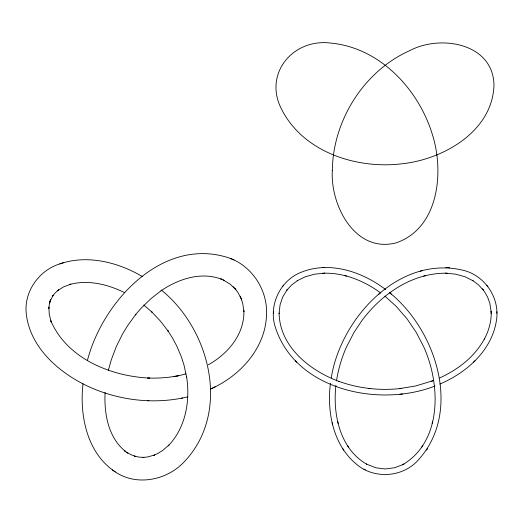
<?xml version="1.0" encoding="UTF-8"?>
<svg xmlns="http://www.w3.org/2000/svg" width="523" height="523" viewBox="0 0 523 523"><rect width="100%" height="100%" fill="white"/><g stroke="black" fill="none" stroke-linecap="round" stroke-linejoin="round"><path stroke-width="0.78" d="M447.577 273.241L445.655 273.176L455.736 274.183L464.947 276.752L473.093 280.779L472.792 280.596L478.604 284.957L484.043 290.997L487.593 297.051L489.855 303.353L491.149 311.943L491.136 311.59C491.757 321.187 488.312 331.922 484.298 339.126M331.249 377.868C340.793 317.801 400.134 253.302 465.372 270.855C486.449 277.157 500.465 299.829 496.275 321.495C491.319 350.966 466.313 372.801 439.954 384.039M385.706 289.585C362.459 271.895 330.196 260.82 301.764 272.052C281.001 279.7 269.123 303.588 274.614 324.848C293.253 389.583 378.181 408.215 434.999 386.033M273.431 313.297L273.477 311.701M105.097 392.44C103.985 413.543 108.209 437.843 125.762 451.643L124.683 450.878L127.893 453.127L126.762 452.343L131.116 454.762L135.712 456.474L134.326 456.089L139.059 457.109L143.91 457.396L142.439 457.435L147.342 457.024L154.631 455.036L153.265 455.553L158.044 453.356L162.627 450.486L168.981 445.034L168.229 445.799C185.796 427.755 190.405 400.605 186.541 376.449L186.704 377.501L183.998 365.093L181.376 356.856L176.689 345.847L172.492 338.035L167.746 330.51L168.413 331.497L160.293 320.932L151.193 311.335L152.03 312.12L143.799 305.04M82.994 383.764C79.391 415.556 86.975 453.238 115.341 471.962C136.882 486.514 167.183 480.219 184.318 461.704C231.048 412.523 210.377 329.706 161.359 290.069M335.916 385.353C332.595 414.347 339.957 448.714 366.636 464.176L366.329 464.012L375.73 467.765L385.137 468.974L394.551 467.765L402.645 464.692M330.451 383.307C326.757 412.137 333.19 445.354 356.791 464.476C373.631 478.774 400.265 477.564 416.086 462.312C463.463 414.092 436.986 330.621 389.445 292.534M336.498 380.888C338.087 370.16 341.624 357.889 346.344 347.298L353.947 332.556L361.785 320.73C381.437 294.351 411.562 273.202 445.825 273.183M402.331 464.862L403.946 464.012L403.638 464.176C442.34 440.268 440.503 384.235 423.937 347.298L416.334 332.556L407.051 318.827L396.12 306.275L384.836 296.09M108.353 370.264L111.327 359.7L116.433 346.259L122.519 334.079L127.52 325.809L135.928 314.199L135.359 314.892L141.511 307.812L151.284 298.365L161.555 290.422L161.025 290.781C178.382 278.949 201.388 271.267 221.863 279.367L220.811 278.916L224.38 280.491L223.282 280.001L230.127 284.172L235.893 289.598L233.186 286.715M432.135 423.388L432.606 421.44M124.546 292.612C107.784 284.316 88.067 279.478 69.605 284.512L70.847 284.133L63.577 286.898L57.353 290.814L58.602 289.834L55.163 292.965L52.32 296.508L53.215 295.22L50.123 301.176L50.633 299.699L49.371 304.059L48.802 308.648L48.855 307.093L49.267 314.408L51.254 321.965L50.836 320.828C67.042 358.641 110.896 376.357 149.748 378.109L147.421 378.005M87.4 360.556C102.645 300.96 163.804 235.089 230.473 258.434C252.857 267.09 267.691 290.762 266.553 314.617C265.606 348.05 240.122 376.07 210.612 388.994L215.724 386.517M50.633 299.699L49.423 303.307L49.92 301.836M484.383 338.969C474.675 356.778 457.952 369.676 439.693 377.952M422.806 445.589L421.858 447.047M427.69 448.453L426.572 450.179M282.394 286.656L283.584 285.179M473.505 362.21L475.008 360.733M380.836 292.534L378.842 294.188M208.298 364.773C227.851 354.032 244.829 333.903 243.849 310.518L243.901 311.78L242.783 303.726L241.181 298.626L238.135 292.815L234.971 288.624M142.518 276.647C118.061 262.2 87.4 254.374 59.766 263.906C38.676 270.469 23.457 292.22 26.353 314.428C30.327 347.102 57.635 371.415 85.707 385.229C117.028 400.343 153.559 404.979 187.489 396.924M431.462 381.313L433.364 380.6L415.772 385.941L399.304 388.667L401.69 388.399M59.766 263.906L63.283 262.788M420.159 271.202L422.211 270.613M423.695 276.072L425.624 275.569M185.887 373.88C173.813 377.279 161.189 378.423 148.682 378.064M177.284 375.932L178.278 375.756L173.898 376.534M181.599 398.166L182.592 397.983M399.899 394.296L402.605 393.996M399.565 388.635C379.11 390.746 358.157 388.36 338.812 381.313M322.704 273.241L324.626 273.176L314.545 274.183L305.334 276.752L297.188 280.779L297.489 280.596L291.677 284.957L286.846 290.154L287.075 289.866L282.688 297.051L280.086 304.746L279.086 313.414L279.099 313.061C279.609 346.128 309.1 370.415 339.028 381.398M324.502 267.521L322.626 267.58M324.456 273.183C344.768 272.849 364.387 281.073 380.613 292.873M447.649 267.58L445.779 267.521M147.839 400.696L148.905 400.742M447.838 267.593L449.708 267.704M368.584 388.399L370.715 388.635M344.657 275.569L346.586 276.072M230.473 258.434L234.036 260.023M363.949 469.151L365.368 469.896M112.314 469.85L115.341 471.962M389.622 292.677L391.439 294.188M295.273 360.733L296.776 362.21M486.697 285.179L487.887 286.656M482.324 288.768L483.435 290.154L483.206 289.866M343.709 450.179L342.591 448.446M348.416 447.041L347.475 445.589M241.181 298.626L241.718 299.849L240.129 296.188M332.151 422.676L332.667 424.781M337.675 421.44L338.146 423.388M496.85 313.297L496.804 311.701M491.182 313.061L491.195 313.414L491.136 311.59M332.321 170.374C330.176 205.081 354.967 253.55 396.173 242.849C438.536 228.303 444.19 172.786 432.724 135.673C419.237 89.799 380.169 47.685 330.784 43.082C293.083 38.166 263.167 73.776 281.518 109.104C303.392 152.651 357.712 169.7 403.573 163.601C444.622 158.724 492.764 130.672 493.993 84.87C492.914 43.036 440.471 34.466 410.032 50.483C363.962 70.965 333.001 120.244 332.321 170.374"/></g></svg>
